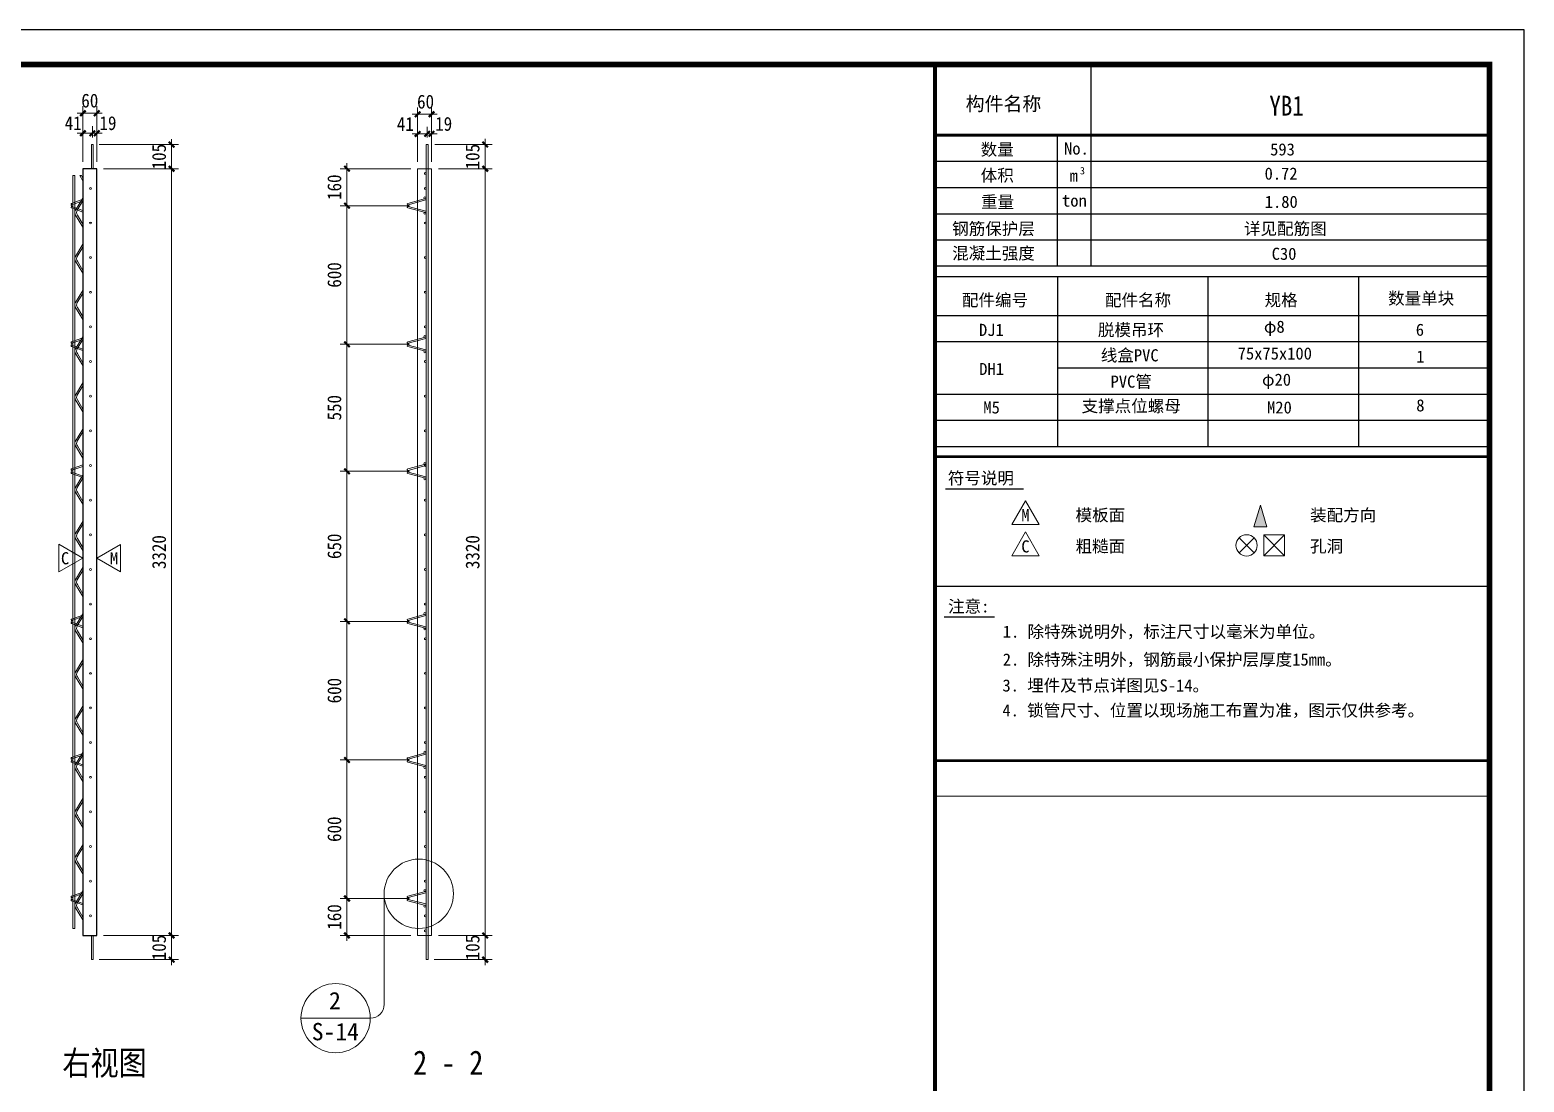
# Model space of a CAD drawing. Header units: millimetres. Extents: x 147 to 28941, y 5 to 9031.
# Drawn here: x 6279 to 12747, y 4475 to 9031 of the extents above; entities that cross this region are included whole.
import ezdxf
from ezdxf.enums import TextEntityAlignment as Align

# ---------------------------------------------------------------- set-up
doc = ezdxf.new("R2010")
doc.units = ezdxf.units.MM
for name, color, linetype in [('BOM图层', 7, 'Continuous'), ('YB1###Base', 7, 'Continuous'), ('YB1###GJ', 7, 'Continuous'), ('YB1###PJ', 7, 'Continuous'), ('YZ-标题文字', 2, 'Continuous'), ('YZ-索引图号', 3, 'Continuous'), ('图框2', 1, 'Continuous'), ('图框签字栏-图框文字', 255, 'Continuous'), ('图框线', 7, 'Continuous'), ('图签栏说明', 2, 'Continuous'), ('桁架', 4, 'Continuous'), ('钢筋', 7, 'Continuous')]:
    doc.layers.add(name, color=color, linetype=linetype)
for name, color, linetype, lineweight in [('YG-标注', 151, 'Continuous', 15), ('YZ-符号', 96, 'Continuous', 9), ('轮廓线', 2, 'Continuous', 13)]:
    doc.layers.add(name, color=color, linetype=linetype, lineweight=lineweight)
doc.styles.add('YZ-样式 1', font='simhei.ttf', dxfattribs={"width": 0.85})
doc.styles.add('YZ-样式 2', font='simhei.ttf', dxfattribs={"width": 0.9})
doc.styles.add('图签-样式 2', font='')
doc.styles.add('图签-黑体', font='simhei.ttf')
doc.styles.get('图签-样式 2').set_extended_font_data('NSimSun')
doc.dimstyles.new('YZ-30', dxfattribs={"dimscale": 30, "dimtxt": 2, "dimasz": 0.8, "dimexe": 1, "dimexo": 1, "dimgap": 0.8, "dimtad": 1, "dimdec": 0, "dimzin": 1, "dimdsep": 46, "dimtxsty": 'YZ-样式 2', "dimblk": 'ARCHTICK', "dimcen": 250, "dimdle": 0.8, "dimclrd": 151, "dimclre": 151, "dimclrt": 7, "dimazin": 0, "dimtfac": 1, "dimtdec": 0, "dimtix": 1, "dimtmove": 2, "dimatfit": 2, "dimldrblk": 'ARCHTICK', "dimfxl": 1, "dimlwd": 9, "dimlwe": 9, "dimarcsym": 0})

# ---------------------------------------------------------------- blocks, each defined once
blk = doc.blocks.new('A$C71EC6BAC')
at = {"layer": '桁架', "color": 4, "linetype": 'Continuous', "lineweight": 9}
for p, q in [((55.4, 54.9), (6.3, 37.3)), ((55.4, 0), (6.3, 17.7)), ((55.4, 48.6), (7.7, 31.5)), ((55.4, 6.3), (7.7, 23.5))]:
    blk.add_line(p, q, dxfattribs=at)
blk.add_circle((8.4, 27.5), 4, dxfattribs=at)
for centre, start, end in [((7, 34.4), 103.99475, 283.99475), ((7, 20.6), 76.00525, 256.00525)]:
    blk.add_arc(centre, 3, start, end, dxfattribs=at)
blk = doc.blocks.new('_ArchTick')
at = {"color": 0, "linetype": 'ByBlock', "const_width": 0.4}
blk.add_lwpolyline([(-0.5, -0.5), (0.5, 0.5)], dxfattribs=at)
blk = doc.blocks.new('*D79')
at = {"layer": 'Defpoints', "color": 0, "ltscale": 30, "transparency": 16777216}
for p in [(6549.2, 8534.9), (6568.2, 8430.2), (6892.4, 8430.2)]:
    blk.add_point(p, dxfattribs=at)
at = {"layer": 'YG-标注', "color": 151, "lineweight": 9, "ltscale": 30, "transparency": 16777216}
for p, q in [((6892.4, 8534.9), (6892.4, 8558.9)), ((6579.2, 8534.9), (6922.4, 8534.9)), ((6892.4, 8534.9), (6892.4, 8430.2)), ((6598.2, 8430.2), (6922.4, 8430.2)), ((6892.4, 8430.2), (6892.4, 8406.2))]:
    blk.add_line(p, q, dxfattribs=at)
at = {"layer": 'YG-标注', "color": 151, "lineweight": 9, "ltscale": 30, "transparency": 16777216, "xscale": 24, "yscale": 24, "zscale": 24}
for p, rotation in [((6892.4, 8534.9), 270), ((6892.4, 8430.2), 90)]:
    blk.add_blockref('_ArchTick', p, dxfattribs=dict(at, rotation=rotation))
at = {"layer": 'YG-标注', "color": 7, "lineweight": 9, "ltscale": 30, "transparency": 16777216, "insert": (6838.1, 8482.6), "char_height": 60, "attachment_point": 5, "rotation": 90, "style": 'YZ-样式 2'}
blk.add_mtext('105', dxfattribs=at)
blk = doc.blocks.new('*D80')
at = {"layer": 'Defpoints', "color": 0, "ltscale": 30, "transparency": 16777216}
for p in [(6568.2, 8430.2), (6568.2, 5110.2), (6892.4, 5110.2)]:
    blk.add_point(p, dxfattribs=at)
at = {"layer": 'YG-标注', "color": 151, "lineweight": 9, "ltscale": 30, "transparency": 16777216}
for p, q in [((6598.2, 8430.2), (6922.4, 8430.2)), ((6892.4, 8454.2), (6892.4, 5086.2)), ((6598.2, 5110.2), (6922.4, 5110.2))]:
    blk.add_line(p, q, dxfattribs=at)
at = {"layer": 'YG-标注', "color": 151, "lineweight": 9, "ltscale": 30, "transparency": 16777216, "xscale": 24, "yscale": 24, "zscale": 24}
for p, rotation in [((6892.4, 8430.2), 90), ((6892.4, 5110.2), 270)]:
    blk.add_blockref('_ArchTick', p, dxfattribs=dict(at, rotation=rotation))
at = {"layer": 'YG-标注', "color": 7, "lineweight": 9, "ltscale": 30, "transparency": 16777216, "insert": (6838.1, 6770.2), "char_height": 60, "attachment_point": 5, "rotation": 90, "style": 'YZ-样式 2'}
blk.add_mtext('3320', dxfattribs=at)
blk = doc.blocks.new('*D81')
at = {"layer": 'Defpoints', "color": 0, "ltscale": 30, "transparency": 16777216}
for p in [(6568.2, 5110.2), (6549.2, 5005.6), (6892.4, 5005.6)]:
    blk.add_point(p, dxfattribs=at)
at = {"layer": 'YG-标注', "color": 151, "lineweight": 9, "ltscale": 30, "transparency": 16777216}
for p, q in [((6598.2, 5110.2), (6922.4, 5110.2)), ((6892.4, 5110.2), (6892.4, 5134.2)), ((6892.4, 5110.2), (6892.4, 5005.6)), ((6579.2, 5005.6), (6922.4, 5005.6)), ((6892.4, 5005.6), (6892.4, 4981.6))]:
    blk.add_line(p, q, dxfattribs=at)
at = {"layer": 'YG-标注', "color": 151, "lineweight": 9, "ltscale": 30, "transparency": 16777216, "xscale": 24, "yscale": 24, "zscale": 24}
for p, rotation in [((6892.4, 5110.2), 270), ((6892.4, 5005.6), 90)]:
    blk.add_blockref('_ArchTick', p, dxfattribs=dict(at, rotation=rotation))
at = {"layer": 'YG-标注', "color": 7, "lineweight": 9, "ltscale": 30, "transparency": 16777216, "insert": (6838.1, 5057.9), "char_height": 60, "attachment_point": 5, "rotation": 90, "style": 'YZ-样式 2'}
blk.add_mtext('105', dxfattribs=at)
blk = doc.blocks.new('*D82')
at = {"layer": 'Defpoints', "color": 0, "ltscale": 30, "transparency": 16777216}
for p in [(6508.2, 8670.5), (6508.2, 8430.2), (6568.2, 8430.2)]:
    blk.add_point(p, dxfattribs=at)
at = {"layer": 'YG-标注', "color": 151, "lineweight": 9, "ltscale": 30, "transparency": 16777216}
for p, q in [((6508.2, 8670.5), (6484.2, 8670.5)), ((6508.2, 8460.2), (6508.2, 8700.5)), ((6568.2, 8670.5), (6508.2, 8670.5)), ((6568.2, 8460.2), (6568.2, 8700.5)), ((6568.2, 8670.5), (6592.2, 8670.5))]:
    blk.add_line(p, q, dxfattribs=at)
at = {"layer": 'YG-标注', "color": 151, "lineweight": 9, "ltscale": 30, "transparency": 16777216, "xscale": 24, "yscale": 24, "zscale": 24}
blk.add_blockref('_ArchTick', (6508.2, 8670.5), dxfattribs=at)
at = {"layer": 'YG-标注', "color": 151, "lineweight": 9, "ltscale": 30, "transparency": 16777216, "xscale": 24, "yscale": 24, "zscale": 24, "rotation": 180}
blk.add_blockref('_ArchTick', (6568.2, 8670.5), dxfattribs=at)
at = {"layer": 'YG-标注', "color": 7, "lineweight": 9, "ltscale": 30, "transparency": 16777216, "insert": (6538.2, 8724.9), "char_height": 60, "attachment_point": 5, "style": 'YZ-样式 2'}
blk.add_mtext('60', dxfattribs=at)
blk = doc.blocks.new('*D83')
at = {"layer": 'Defpoints', "color": 0, "ltscale": 30, "transparency": 16777216}
for p in [(6549.2, 8583.8), (6549.2, 8534.9), (6568.2, 8430.2)]:
    blk.add_point(p, dxfattribs=at)
at = {"layer": 'YG-标注', "color": 151, "lineweight": 9, "ltscale": 30, "transparency": 16777216}
for p, q in [((6549.2, 8564.9), (6549.2, 8613.8)), ((6568.2, 8460.2), (6568.2, 8613.8)), ((6549.2, 8583.8), (6525.2, 8583.8)), ((6568.2, 8583.8), (6549.2, 8583.8)), ((6568.2, 8583.8), (6592.2, 8583.8))]:
    blk.add_line(p, q, dxfattribs=at)
at = {"layer": 'YG-标注', "color": 151, "lineweight": 9, "ltscale": 30, "transparency": 16777216, "xscale": 24, "yscale": 24, "zscale": 24}
blk.add_blockref('_ArchTick', (6549.2, 8583.8), dxfattribs=at)
at = {"layer": 'YG-标注', "color": 151, "lineweight": 9, "ltscale": 30, "transparency": 16777216, "xscale": 24, "yscale": 24, "zscale": 24, "rotation": 180}
blk.add_blockref('_ArchTick', (6568.2, 8583.8), dxfattribs=at)
at = {"layer": 'YG-标注', "color": 7, "lineweight": 9, "ltscale": 30, "transparency": 16777216, "insert": (6616.9, 8627.2), "char_height": 60, "attachment_point": 5, "style": 'YZ-样式 2'}
blk.add_mtext('19', dxfattribs=at)
blk = doc.blocks.new('*D84')
at = {"layer": 'Defpoints', "color": 0, "ltscale": 30, "transparency": 16777216}
for p in [(6508.2, 8583.8), (6549.2, 8534.9), (6508.2, 8430.2)]:
    blk.add_point(p, dxfattribs=at)
at = {"layer": 'YG-标注', "color": 151, "lineweight": 9, "ltscale": 30, "transparency": 16777216}
for p, q in [((6508.2, 8460.2), (6508.2, 8613.8)), ((6549.2, 8564.9), (6549.2, 8613.8)), ((6508.2, 8583.8), (6484.2, 8583.8)), ((6549.2, 8583.8), (6508.2, 8583.8)), ((6549.2, 8583.8), (6573.2, 8583.8))]:
    blk.add_line(p, q, dxfattribs=at)
at = {"layer": 'YG-标注', "color": 151, "lineweight": 9, "ltscale": 30, "transparency": 16777216, "xscale": 24, "yscale": 24, "zscale": 24}
blk.add_blockref('_ArchTick', (6508.2, 8583.8), dxfattribs=at)
at = {"layer": 'YG-标注', "color": 151, "lineweight": 9, "ltscale": 30, "transparency": 16777216, "xscale": 24, "yscale": 24, "zscale": 24, "rotation": 180}
blk.add_blockref('_ArchTick', (6549.2, 8583.8), dxfattribs=at)
at = {"layer": 'YG-标注', "color": 7, "lineweight": 9, "ltscale": 30, "transparency": 16777216, "insert": (6466.1, 8627.2), "char_height": 60, "attachment_point": 5, "style": 'YZ-样式 2'}
blk.add_mtext('41', dxfattribs=at)
blk = doc.blocks.new('*D85')
at = {"layer": 'Defpoints', "color": 0, "ltscale": 30, "transparency": 16777216}
for p in [(7957.5, 8666), (7957.5, 8430.2), (8017.5, 8430.2)]:
    blk.add_point(p, dxfattribs=at)
at = {"layer": 'YG-标注', "color": 151, "lineweight": 9, "ltscale": 30, "transparency": 16777216}
for p, q in [((7957.5, 8460.2), (7957.5, 8696)), ((8017.5, 8460.2), (8017.5, 8696)), ((8041.5, 8666), (7933.5, 8666))]:
    blk.add_line(p, q, dxfattribs=at)
at = {"layer": 'YG-标注', "color": 151, "lineweight": 9, "ltscale": 30, "transparency": 16777216, "xscale": 24, "yscale": 24, "zscale": 24, "rotation": 180}
blk.add_blockref('_ArchTick', (7957.5, 8666), dxfattribs=at)
at = {"layer": 'YG-标注', "color": 151, "lineweight": 9, "ltscale": 30, "transparency": 16777216, "xscale": 24, "yscale": 24, "zscale": 24}
blk.add_blockref('_ArchTick', (8017.5, 8666), dxfattribs=at)
at = {"layer": 'YG-标注', "color": 7, "lineweight": 9, "ltscale": 30, "transparency": 16777216, "insert": (7991.7, 8720.3), "char_height": 60, "attachment_point": 5, "style": 'YZ-样式 2'}
blk.add_mtext('60', dxfattribs=at)
blk = doc.blocks.new('*D86')
at = {"layer": 'Defpoints', "color": 0, "ltscale": 30, "transparency": 16777216}
for p in [(7998.7, 8581), (7998.7, 8535), (8017.5, 8430.2)]:
    blk.add_point(p, dxfattribs=at)
at = {"layer": 'YG-标注', "color": 151, "lineweight": 9, "ltscale": 30, "transparency": 16777216}
for p, q in [((7998.7, 8565), (7998.7, 8611)), ((8017.5, 8460.2), (8017.5, 8611)), ((7998.7, 8581), (7974.7, 8581)), ((8017.5, 8581), (7998.7, 8581)), ((8017.5, 8581), (8041.5, 8581))]:
    blk.add_line(p, q, dxfattribs=at)
at = {"layer": 'YG-标注', "color": 151, "lineweight": 9, "ltscale": 30, "transparency": 16777216, "xscale": 24, "yscale": 24, "zscale": 24}
blk.add_blockref('_ArchTick', (7998.7, 8581), dxfattribs=at)
at = {"layer": 'YG-标注', "color": 151, "lineweight": 9, "ltscale": 30, "transparency": 16777216, "xscale": 24, "yscale": 24, "zscale": 24, "rotation": 180}
blk.add_blockref('_ArchTick', (8017.5, 8581), dxfattribs=at)
at = {"layer": 'YG-标注', "color": 7, "lineweight": 9, "ltscale": 30, "transparency": 16777216, "insert": (8070.2, 8624), "char_height": 60, "attachment_point": 5, "style": 'YZ-样式 2'}
blk.add_mtext('19', dxfattribs=at)
blk = doc.blocks.new('*D87')
at = {"layer": 'Defpoints', "color": 0, "ltscale": 30, "transparency": 16777216}
for p in [(7957.5, 8581), (7998.7, 8535), (7957.5, 8430.2)]:
    blk.add_point(p, dxfattribs=at)
at = {"layer": 'YG-标注', "color": 151, "lineweight": 9, "ltscale": 30, "transparency": 16777216}
for p, q in [((7957.5, 8460.2), (7957.5, 8611)), ((7998.7, 8565), (7998.7, 8611)), ((7957.5, 8581), (7933.5, 8581)), ((7998.7, 8581), (7957.5, 8581)), ((7998.7, 8581), (8022.7, 8581))]:
    blk.add_line(p, q, dxfattribs=at)
at = {"layer": 'YG-标注', "color": 151, "lineweight": 9, "ltscale": 30, "transparency": 16777216, "xscale": 24, "yscale": 24, "zscale": 24}
blk.add_blockref('_ArchTick', (7957.5, 8581), dxfattribs=at)
at = {"layer": 'YG-标注', "color": 151, "lineweight": 9, "ltscale": 30, "transparency": 16777216, "xscale": 24, "yscale": 24, "zscale": 24, "rotation": 180}
blk.add_blockref('_ArchTick', (7998.7, 8581), dxfattribs=at)
at = {"layer": 'YG-标注', "color": 7, "lineweight": 9, "ltscale": 30, "transparency": 16777216, "insert": (7904.2, 8624), "char_height": 60, "attachment_point": 5, "style": 'YZ-样式 2'}
blk.add_mtext('41', dxfattribs=at)
blk = doc.blocks.new('*D88')
at = {"layer": 'Defpoints', "color": 0, "ltscale": 30, "transparency": 16777216}
for p in [(8002.5, 8535), (8017.5, 8430.2), (8249.7, 8430.2)]:
    blk.add_point(p, dxfattribs=at)
at = {"layer": 'YG-标注', "color": 151, "lineweight": 9, "ltscale": 30, "transparency": 16777216}
for p, q in [((8249.7, 8535), (8249.7, 8559)), ((8032.5, 8535), (8279.7, 8535)), ((8249.7, 8535), (8249.7, 8430.2)), ((8047.5, 8430.2), (8279.7, 8430.2)), ((8249.7, 8430.2), (8249.7, 8406.2))]:
    blk.add_line(p, q, dxfattribs=at)
at = {"layer": 'YG-标注', "color": 151, "lineweight": 9, "ltscale": 30, "transparency": 16777216, "xscale": 24, "yscale": 24, "zscale": 24}
for p, rotation in [((8249.7, 8535), 270), ((8249.7, 8430.2), 90)]:
    blk.add_blockref('_ArchTick', p, dxfattribs=dict(at, rotation=rotation))
at = {"layer": 'YG-标注', "color": 7, "lineweight": 9, "ltscale": 30, "transparency": 16777216, "insert": (8195.4, 8482.6), "char_height": 60, "attachment_point": 5, "rotation": 90, "style": 'YZ-样式 2'}
blk.add_mtext('105', dxfattribs=at)
blk = doc.blocks.new('*D89')
at = {"layer": 'Defpoints', "color": 0, "ltscale": 30, "transparency": 16777216}
for p in [(8017.5, 8430.2), (8017.5, 5110.2), (8249.7, 5110.2)]:
    blk.add_point(p, dxfattribs=at)
at = {"layer": 'YG-标注', "color": 151, "lineweight": 9, "ltscale": 30, "transparency": 16777216}
for p, q in [((8047.5, 8430.2), (8279.7, 8430.2)), ((8249.7, 8454.2), (8249.7, 5086.2)), ((8047.5, 5110.2), (8279.7, 5110.2))]:
    blk.add_line(p, q, dxfattribs=at)
at = {"layer": 'YG-标注', "color": 151, "lineweight": 9, "ltscale": 30, "transparency": 16777216, "xscale": 24, "yscale": 24, "zscale": 24}
for p, rotation in [((8249.7, 8430.2), 90), ((8249.7, 5110.2), 270)]:
    blk.add_blockref('_ArchTick', p, dxfattribs=dict(at, rotation=rotation))
at = {"layer": 'YG-标注', "color": 7, "lineweight": 9, "ltscale": 30, "transparency": 16777216, "insert": (8195.4, 6770.2), "char_height": 60, "attachment_point": 5, "rotation": 90, "style": 'YZ-样式 2'}
blk.add_mtext('3320', dxfattribs=at)
blk = doc.blocks.new('*D90')
at = {"layer": 'Defpoints', "color": 0, "ltscale": 30, "transparency": 16777216}
for p in [(8017.5, 5110.2), (7998.4, 5005.5), (8249.7, 5005.5)]:
    blk.add_point(p, dxfattribs=at)
at = {"layer": 'YG-标注', "color": 151, "lineweight": 9, "ltscale": 30, "transparency": 16777216}
for p, q in [((8047.5, 5110.2), (8279.7, 5110.2)), ((8249.7, 5110.2), (8249.7, 5134.2)), ((8249.7, 5110.2), (8249.7, 5005.5)), ((8028.4, 5005.5), (8279.7, 5005.5)), ((8249.7, 5005.5), (8249.7, 4981.5))]:
    blk.add_line(p, q, dxfattribs=at)
at = {"layer": 'YG-标注', "color": 151, "lineweight": 9, "ltscale": 30, "transparency": 16777216, "xscale": 24, "yscale": 24, "zscale": 24}
for p, rotation in [((8249.7, 5110.2), 270), ((8249.7, 5005.5), 90)]:
    blk.add_blockref('_ArchTick', p, dxfattribs=dict(at, rotation=rotation))
at = {"layer": 'YG-标注', "color": 7, "lineweight": 9, "ltscale": 30, "transparency": 16777216, "insert": (8195.4, 5057.9), "char_height": 60, "attachment_point": 5, "rotation": 90, "style": 'YZ-样式 2'}
blk.add_mtext('105', dxfattribs=at)
blk = doc.blocks.new('A$C6EDF263D')
at = {"layer": '桁架', "color": 4, "linetype": 'Continuous', "lineweight": 9}
for p, q in [((82.8, 74.6), (6.3, 53.8)), ((84.4, 68.8), (7.7, 48)), ((82.8, 14.4), (6.3, 34.2)), ((84.4, 20.2), (7.7, 40))]:
    blk.add_line(p, q, dxfattribs=at)
for centre in [(80.4, 78), (8.4, 44), (80.4, 11)]:
    blk.add_circle(centre, 4, dxfattribs=at)
for centre, start, end in [((83.5, 71.7), 283.99475, 103.99475), ((7, 50.9), 103.99475, 283.99475), ((7, 37.1), 76.00525, 256.00525), ((83.5, 17.3), 256.00525, 76.00525)]:
    blk.add_arc(centre, 3, start, end, dxfattribs=at)
blk = doc.blocks.new('*D13')
at = {"layer": 'Defpoints', "color": 0, "ltscale": 30, "transparency": 16777216}
for p in [(7947.6, 8270.2), (7651.5, 7670.2), (7947.6, 7670.2)]:
    blk.add_point(p, dxfattribs=at)
at = {"layer": 'YG-标注', "color": 151, "lineweight": 9, "ltscale": 30, "transparency": 16777216}
for p, q in [((7651.5, 8294.2), (7651.5, 7646.2)), ((7917.6, 8270.2), (7621.5, 8270.2)), ((7917.6, 7670.2), (7621.5, 7670.2))]:
    blk.add_line(p, q, dxfattribs=at)
at = {"layer": 'YG-标注', "color": 151, "lineweight": 9, "ltscale": 30, "transparency": 16777216, "xscale": 24, "yscale": 24, "zscale": 24}
for p, rotation in [((7651.5, 8270.2), 90), ((7651.5, 7670.2), 270)]:
    blk.add_blockref('_ArchTick', p, dxfattribs=dict(at, rotation=rotation))
at = {"layer": 'YG-标注', "color": 7, "lineweight": 9, "ltscale": 30, "transparency": 16777216, "insert": (7597.1, 7970.2), "char_height": 60, "attachment_point": 5, "rotation": 90, "style": 'YZ-样式 2'}
blk.add_mtext('600', dxfattribs=at)
blk = doc.blocks.new('*D14')
at = {"layer": 'Defpoints', "color": 0, "ltscale": 30, "transparency": 16777216}
for p in [(7957.5, 8430.2), (7651.5, 8270.2), (7947.6, 8270.2)]:
    blk.add_point(p, dxfattribs=at)
at = {"layer": 'YG-标注', "color": 151, "lineweight": 9, "ltscale": 30, "transparency": 16777216}
for p, q in [((7927.5, 8430.2), (7621.5, 8430.2)), ((7651.5, 8454.2), (7651.5, 8246.2)), ((7917.6, 8270.2), (7621.5, 8270.2))]:
    blk.add_line(p, q, dxfattribs=at)
at = {"layer": 'YG-标注', "color": 151, "lineweight": 9, "ltscale": 30, "transparency": 16777216, "xscale": 24, "yscale": 24, "zscale": 24}
for p, rotation in [((7651.5, 8430.2), 90), ((7651.5, 8270.2), 270)]:
    blk.add_blockref('_ArchTick', p, dxfattribs=dict(at, rotation=rotation))
at = {"layer": 'YG-标注', "color": 7, "lineweight": 9, "ltscale": 30, "transparency": 16777216, "insert": (7597.1, 8350.2), "char_height": 60, "attachment_point": 5, "rotation": 90, "style": 'YZ-样式 2'}
blk.add_mtext('160', dxfattribs=at)
blk = doc.blocks.new('*D15')
at = {"layer": 'Defpoints', "color": 0, "ltscale": 30, "transparency": 16777216}
for p in [(7947.6, 7670.2), (7651.5, 7120.2), (7947.6, 7120.2)]:
    blk.add_point(p, dxfattribs=at)
at = {"layer": 'YG-标注', "color": 151, "lineweight": 9, "ltscale": 30, "transparency": 16777216}
for p, q in [((7917.6, 7670.2), (7621.5, 7670.2)), ((7651.5, 7694.2), (7651.5, 7096.2)), ((7917.6, 7120.2), (7621.5, 7120.2))]:
    blk.add_line(p, q, dxfattribs=at)
at = {"layer": 'YG-标注', "color": 151, "lineweight": 9, "ltscale": 30, "transparency": 16777216, "xscale": 24, "yscale": 24, "zscale": 24}
for p, rotation in [((7651.5, 7670.2), 90), ((7651.5, 7120.2), 270)]:
    blk.add_blockref('_ArchTick', p, dxfattribs=dict(at, rotation=rotation))
at = {"layer": 'YG-标注', "color": 7, "ltscale": 30, "transparency": 16777216, "insert": (7597.1, 7395.2), "char_height": 60, "attachment_point": 5, "rotation": 90, "style": 'YZ-样式 2'}
blk.add_mtext('550', dxfattribs=at)
blk = doc.blocks.new('*D16')
at = {"layer": 'Defpoints', "color": 0, "ltscale": 30, "transparency": 16777216}
for p in [(7947.6, 7120.2), (7651.5, 6470.2), (7947.6, 6470.2)]:
    blk.add_point(p, dxfattribs=at)
at = {"layer": 'YG-标注', "color": 151, "lineweight": 9, "ltscale": 30, "transparency": 16777216}
for p, q in [((7917.6, 7120.2), (7621.5, 7120.2)), ((7651.5, 7144.2), (7651.5, 6446.2)), ((7917.6, 6470.2), (7621.5, 6470.2))]:
    blk.add_line(p, q, dxfattribs=at)
at = {"layer": 'YG-标注', "color": 151, "lineweight": 9, "ltscale": 30, "transparency": 16777216, "xscale": 24, "yscale": 24, "zscale": 24}
for p, rotation in [((7651.5, 7120.2), 90), ((7651.5, 6470.2), 270)]:
    blk.add_blockref('_ArchTick', p, dxfattribs=dict(at, rotation=rotation))
at = {"layer": 'YG-标注', "color": 7, "ltscale": 30, "transparency": 16777216, "insert": (7597.1, 6795.2), "char_height": 60, "attachment_point": 5, "rotation": 90, "style": 'YZ-样式 2'}
blk.add_mtext('650', dxfattribs=at)
blk = doc.blocks.new('*D17')
at = {"layer": 'Defpoints', "color": 0, "ltscale": 30, "transparency": 16777216}
for p in [(7947.6, 6470.2), (7651.5, 5870.2), (7947.6, 5870.2)]:
    blk.add_point(p, dxfattribs=at)
at = {"layer": 'YG-标注', "color": 151, "lineweight": 9, "ltscale": 30, "transparency": 16777216}
for p, q in [((7917.6, 6470.2), (7621.5, 6470.2)), ((7651.5, 6494.2), (7651.5, 5846.2)), ((7917.6, 5870.2), (7621.5, 5870.2))]:
    blk.add_line(p, q, dxfattribs=at)
at = {"layer": 'YG-标注', "color": 151, "lineweight": 9, "ltscale": 30, "transparency": 16777216, "xscale": 24, "yscale": 24, "zscale": 24}
for p, rotation in [((7651.5, 6470.2), 90), ((7651.5, 5870.2), 270)]:
    blk.add_blockref('_ArchTick', p, dxfattribs=dict(at, rotation=rotation))
at = {"layer": 'YG-标注', "color": 7, "ltscale": 30, "transparency": 16777216, "insert": (7597.1, 6170.2), "char_height": 60, "attachment_point": 5, "rotation": 90, "style": 'YZ-样式 2'}
blk.add_mtext('600', dxfattribs=at)
blk = doc.blocks.new('*D18')
at = {"layer": 'Defpoints', "color": 0, "ltscale": 30, "transparency": 16777216}
for p in [(7947.6, 5870.2), (7651.5, 5270.2), (7947.6, 5270.2)]:
    blk.add_point(p, dxfattribs=at)
at = {"layer": 'YG-标注', "color": 151, "lineweight": 9, "ltscale": 30, "transparency": 16777216}
for p, q in [((7651.5, 5894.2), (7651.5, 5246.2)), ((7917.6, 5870.2), (7621.5, 5870.2)), ((7917.6, 5270.2), (7621.5, 5270.2))]:
    blk.add_line(p, q, dxfattribs=at)
at = {"layer": 'YG-标注', "color": 151, "lineweight": 9, "ltscale": 30, "transparency": 16777216, "xscale": 24, "yscale": 24, "zscale": 24}
for p, rotation in [((7651.5, 5870.2), 90), ((7651.5, 5270.2), 270)]:
    blk.add_blockref('_ArchTick', p, dxfattribs=dict(at, rotation=rotation))
at = {"layer": 'YG-标注', "color": 7, "ltscale": 30, "transparency": 16777216, "insert": (7597.1, 5570.2), "char_height": 60, "attachment_point": 5, "rotation": 90, "style": 'YZ-样式 2'}
blk.add_mtext('600', dxfattribs=at)
blk = doc.blocks.new('*D19')
at = {"layer": 'Defpoints', "color": 0, "ltscale": 30, "transparency": 16777216}
for p in [(7947.6, 5270.2), (7651.5, 5110.2), (7957.5, 5110.2)]:
    blk.add_point(p, dxfattribs=at)
at = {"layer": 'YG-标注', "color": 151, "lineweight": 9, "ltscale": 30, "transparency": 16777216}
for p, q in [((7917.6, 5270.2), (7621.5, 5270.2)), ((7651.5, 5294.2), (7651.5, 5086.2)), ((7927.5, 5110.2), (7621.5, 5110.2))]:
    blk.add_line(p, q, dxfattribs=at)
at = {"layer": 'YG-标注', "color": 151, "lineweight": 9, "ltscale": 30, "transparency": 16777216, "xscale": 24, "yscale": 24, "zscale": 24}
for p, rotation in [((7651.5, 5270.2), 90), ((7651.5, 5110.2), 270)]:
    blk.add_blockref('_ArchTick', p, dxfattribs=dict(at, rotation=rotation))
at = {"layer": 'YG-标注', "color": 7, "ltscale": 30, "transparency": 16777216, "insert": (7597.1, 5190.2), "char_height": 60, "attachment_point": 5, "rotation": 90, "style": 'YZ-样式 2'}
blk.add_mtext('160', dxfattribs=at)
blk = doc.blocks.new('A$C38620A77')
at = {"layer": '桁架', "color": 4, "lineweight": 9}
for p, q in [((29.4, 3260), (43, 3237.3)), ((29.4, 3260), (36.7, 3260)), ((36.7, 3260), (43, 3249.5)), ((11.6, 3110.1), (43, 3162.8)), ((19, 3110.2), (43, 3150.4)), ((11.8, 3089.4), (43, 3037.3)), ((19.1, 3089.4), (43, 3049.5)), ((11.6, 2910.1), (43, 2962.8)), ((19, 2910.2), (43, 2950.4)), ((11.8, 2889.4), (43, 2837.3)), ((19.1, 2889.4), (43, 2849.5)), ((11.6, 2710.1), (43, 2762.8)), ((19, 2710.2), (43, 2750.4)), ((11.8, 2689.4), (43, 2637.3)), ((19.1, 2689.4), (43, 2649.5)), ((11.6, 2510.1), (43, 2562.8)), ((19, 2510.2), (43, 2550.4)), ((11.8, 2489.4), (43, 2437.3)), ((19.1, 2489.4), (43, 2449.5)), ((11.6, 2310.1), (43, 2362.8)), ((19, 2310.2), (43, 2350.4)), ((11.8, 2289.4), (43, 2237.3)), ((19.1, 2289.4), (43, 2249.5)), ((11.6, 2110.1), (43, 2162.8)), ((19, 2110.2), (43, 2150.4)), ((11.8, 2089.4), (43, 2037.3)), ((19.1, 2089.4), (43, 2049.5)), ((11.6, 1910.1), (43, 1962.8)), ((19, 1910.2), (43, 1950.4)), ((11.8, 1889.4), (43, 1837.3)), ((19.1, 1889.4), (43, 1849.5)), ((11.6, 1710.1), (43, 1762.8)), ((19, 1710.2), (43, 1750.4)), ((11.8, 1689.4), (43, 1637.3)), ((19.1, 1689.4), (43, 1649.5)), ((11.6, 1510.1), (43, 1562.8)), ((11.8, 1489.4), (43, 1437.3)), ((19, 1510.2), (43, 1550.4)), ((19.1, 1489.4), (43, 1449.5)), ((11.6, 1310.1), (43, 1362.8)), ((19, 1310.2), (43, 1350.4)), ((11.8, 1289.4), (43, 1237.3)), ((19.1, 1289.4), (43, 1249.5)), ((11.6, 1110.1), (43, 1162.8)), ((19, 1110.2), (43, 1150.4)), ((11.8, 1089.4), (43, 1037.3)), ((19.1, 1089.4), (43, 1049.5)), ((11.6, 910.1), (43, 962.8)), ((19, 910.2), (43, 950.4)), ((11.8, 889.4), (43, 837.3)), ((19.1, 889.4), (43, 849.5)), ((11.6, 710.1), (43, 762.8)), ((19, 710.2), (43, 750.4)), ((19.1, 689.4), (43, 649.5)), ((11.6, 510.1), (43, 562.8)), ((19, 510.2), (43, 550.4)), ((11.8, 489.4), (43, 437.3)), ((19.1, 489.4), (43, 449.5)), ((11.6, 310.1), (43, 362.8)), ((19, 310.2), (43, 350.4)), ((11.8, 289.4), (43, 237.3)), ((19.1, 289.4), (43, 249.5)), ((11.6, 110.1), (43, 162.8)), ((19, 110.2), (43, 150.4)), ((11.8, 89.4), (43, 37.3)), ((19.1, 89.4), (43, 49.5))]:
    blk.add_line(p, q, dxfattribs=at)
at = {"layer": '桁架', "color": 4, "lineweight": 5}
blk.add_line((11.8, 689.4), (43, 637.3), dxfattribs=at)
at = {"layer": '桁架', "color": 4, "lineweight": 9}
for centre, radius, start, end in [((24.2, 3099.9), 16.2, 141.05333, 219.87299), ((31.9, 3099.9), 16.5, 141.3315, 219.15534), ((24.2, 2899.9), 16.2, 141.05333, 219.87299), ((31.9, 2899.9), 16.5, 141.3315, 219.15534), ((24.2, 2699.9), 16.2, 141.05333, 219.87299), ((31.9, 2699.9), 16.5, 141.3315, 219.15534), ((24.2, 2499.9), 16.2, 141.05333, 219.87299), ((31.9, 2499.9), 16.5, 141.3315, 219.15534), ((24.2, 2299.9), 16.2, 141.05333, 219.87299), ((31.9, 2299.9), 16.5, 141.3315, 219.15534), ((24.2, 2099.9), 16.2, 141.05333, 219.87299), ((31.9, 2099.9), 16.5, 141.3315, 219.15534), ((24.2, 1899.9), 16.2, 141.05333, 219.87299), ((31.9, 1899.9), 16.5, 141.3315, 219.15534), ((24.2, 1699.9), 16.2, 141.05333, 219.87299), ((31.9, 1699.9), 16.5, 141.3315, 219.15534), ((24.2, 1499.9), 16.2, 141.05333, 219.87299), ((31.9, 1499.9), 16.5, 141.3315, 219.15534), ((24.2, 1299.9), 16.2, 141.05333, 219.87299), ((31.9, 1299.9), 16.5, 141.3315, 219.15534), ((24.2, 1099.9), 16.2, 141.05333, 219.87299), ((31.9, 1099.9), 16.5, 141.3315, 219.15534), ((24.2, 899.9), 16.2, 141.05333, 219.87299), ((31.9, 899.9), 16.5, 141.3315, 219.15534), ((24.2, 699.9), 16.2, 141.05333, 219.87299), ((31.9, 699.9), 16.5, 141.3315, 219.15534), ((24.2, 499.9), 16.2, 141.05333, 219.87299), ((31.9, 499.9), 16.5, 141.3315, 219.15534), ((24.2, 299.9), 16.2, 141.05333, 219.87299), ((31.9, 299.9), 16.5, 141.3315, 219.15534), ((24.2, 99.9), 16.2, 141.05333, 219.87299), ((31.9, 99.9), 16.5, 141.3315, 219.15534)]:
    blk.add_arc(centre, radius, start, end, dxfattribs=at)
at = {"layer": '钢筋', "color": 4, "lineweight": 5}
for p, q in [((0, 0), (0, 3260)), ((8, 3260), (0, 3260)), ((8, 0), (8, 3260)), ((0, 0), (8, 0))]:
    blk.add_line(p, q, dxfattribs=at)

msp = doc.modelspace()

# ---------------------------------------------------------------- hatches: boundary and pattern name
at = {"layer": 'YZ-符号', "lineweight": 15}
msp.add_hatch(color=1, dxfattribs=at).paths.add_polyline_path([(11605.7, 6973.2), (11577.6, 6880.1), (11633.7, 6880.1)])

# ---------------------------------------------------------------- linework, layer by layer
at = {"layer": 'BOM图层'}
msp.add_line((10727.2, 8009), (10727.2, 8575.6), dxfattribs=at)
at = {"layer": 'YB1###GJ'}
msp.add_line((12597.2, 8009), (10196.5, 8009), dxfattribs=at)
at = {"layer": 'YB1###PJ'}
for p, q in [((10196.5, 7964), (12597.2, 7964)), ((10196.5, 7964), (10196.5, 7341.4)), ((10196.5, 7794.7), (12597.2, 7794.7)), ((10196.5, 7681.4), (12597.2, 7681.4)), ((10727.2, 7568.1), (12597.2, 7568.1)), ((10196.5, 7454.7), (12597.2, 7454.7)), ((10196.5, 7341.4), (12597.2, 7341.4))]:
    msp.add_line(p, q, dxfattribs=at)
at = {"layer": 'YG-标注', "color": 0, "lineweight": 9, "ltscale": 30}
msp.add_line((6545.2, 8430.2), (6537.2, 8430.2), dxfattribs=at)
at = {"layer": 'YZ-符号', "color": 1, "lineweight": 15}
for p, q in [((11578.3, 6831.9, 5530.2), (11513.1, 6766.7, 5530.2)), ((11513.1, 6831.9, 5530.2), (11578.3, 6766.7, 5530.2)), ((11620.3, 6754.3, 5530.2), (11710.3, 6844.3, 5530.2)), ((11620.3, 6844.3, 5530.2), (11710.3, 6754.3, 5530.2))]:
    msp.add_line(p, q, dxfattribs=at)
at = {"layer": 'YZ-符号', "color": 1, "lineweight": 13, "ltscale": 100}
msp.add_line((7812.4, 5290.6), (7812.4, 4812.1), dxfattribs=at)
at = {"layer": 'YZ-符号', "color": 1, "ltscale": 100}
msp.add_line((7752.4, 4752.1), (7452.4, 4752.1), dxfattribs=at)
at = {"layer": 'YZ-符号', "color": 1, "lineweight": 15, "elevation": 5530.2}
for points in [[(10588.6, 6992.7), (10528.9, 6889.3), (10648.3, 6889.3)], [(11605.7, 6973.2), (11577.6, 6880.1), (11633.7, 6880.1)], [(10588.6, 6857.7), (10528.9, 6754.3), (10648.3, 6754.3)], [(11620.3, 6754.3), (11710.3, 6754.3), (11710.3, 6844.3), (11620.3, 6844.3)]]:
    msp.add_lwpolyline(points, close=True, dxfattribs=at)
at = {"layer": 'YZ-符号', "color": 1, "lineweight": 15}
for points in [[(6508.2, 6744.3), (6404.8, 6684.6), (6404.8, 6804)], [(6568.2, 6743.8), (6671.6, 6684.1), (6671.6, 6803.5)]]:
    msp.add_lwpolyline(points, close=True, dxfattribs=at)
msp.add_circle((11545.7, 6799.3, 5530.2), 46.1, dxfattribs=at)
at = {"layer": 'YZ-符号', "color": 1, "ltscale": 100}
for centre in [(7962.4, 5290.6), (7602.4, 4752.1)]:
    msp.add_circle(centre, 150, dxfattribs=at)
at = {"layer": 'YZ-符号', "color": 1, "lineweight": 13, "ltscale": 100}
msp.add_arc((7752.4, 4812.1), 60, 270, 0, dxfattribs=at)
at = {"layer": '图框2', "color": 1}
msp.add_lwpolyline([(147.2, 9031.4), (147.2, 121.4), (12747.2, 121.4), (12747.2, 9031.4)], close=True, dxfattribs=at)
at = {"layer": '图框线'}
for p, q in [((10196.5, 8009), (10196.5, 8881.4)), ((10872, 8881.4), (10872, 8009)), ((10196.5, 8462.3), (12597.2, 8462.3)), ((10196.5, 8349), (12597.2, 8349)), ((10196.5, 8235.6), (12597.2, 8235.6)), ((10196.5, 8235.6), (12597.2, 8235.6)), ((10196.5, 8122.3), (12597.2, 8122.3)), ((10727.2, 7964), (10727.2, 7228)), ((11378.7, 7964), (11378.7, 7228)), ((12030.3, 7964), (12030.3, 7228)), ((10196.5, 7228), (12597.2, 7228)), ((10196.5, 7228), (12597.2, 7228)), ((10196.5, 7183), (12597.2, 7183)), ((10580.6, 7043.1), (10242.2, 7043.1)), ((10196.5, 6623.3), (12597.2, 6623.3)), ((10455.2, 6487.8), (10236.5, 6487.8))]:
    msp.add_line(p, q, dxfattribs=at)
at = {"layer": '图框线', "lineweight": 9}
for p, q in [((12597.2, 5866.8), (10196.4, 5866.8)), ((12597.2, 5713.8), (10196.4, 5713.8))]:
    msp.add_line(p, q, dxfattribs=at)
at = {"layer": '图框线'}
for points, const_width in [([(447.2, 8881.4), (12597.2, 8881.4), (12597.2, 271.4), (447.2, 271.4)], 24), ([(10196.5, 8881.4), (12597.2, 8881.4), (12597.2, 271.4), (10196.5, 271.4)], 17)]:
    msp.add_lwpolyline(points, close=True, dxfattribs=dict(at, const_width=const_width))
at = {"layer": '图框线', "const_width": 12.1}
for points in [[(10196.5, 8575.6), (12597.2, 8575.6)], [(10196.5, 7183), (12597.2, 7183)]]:
    msp.add_lwpolyline(points, dxfattribs=at)
at = {"layer": '图框线', "lineweight": 9, "const_width": 12.1}
msp.add_lwpolyline([(10196.4, 5866.8), (12597.2, 5866.8)], dxfattribs=at)
at = {"layer": '轮廓线', "color": 2, "lineweight": 30}
msp.add_lwpolyline([(6568.2, 5110.2), (6568.2, 5110.2), (6568.2, 8430.2), (6508.2, 8430.2), (6508.2, 7560.2), (6508.2, 5110.2), (6508.2, 5110.2), (6568.2, 5110.2), (6568.2, 5110.2)], dxfattribs=at)
at = {"layer": '轮廓线', "color": 2, "lineweight": 9}
msp.add_lwpolyline([(8017.5, 5110.2), (8017.5, 5110.2), (8017.5, 8430.2), (7957.5, 8430.2), (7957.5, 7560.2), (7957.5, 5110.2), (7957.5, 5110.2), (8017.5, 5110.2), (8017.5, 5110.2)], dxfattribs=at)
at = {"layer": '钢筋', "color": 5, "lineweight": 13}
for points in [[(6545.2, 8430.2), (6545.2, 8534.9), (6553.2, 8534.9), (6553.2, 8430.2)], [(6545.2, 5110.2), (6545.2, 5005.6), (6553.2, 5005.6), (6553.2, 5110.2)]]:
    msp.add_lwpolyline(points, dxfattribs=at)
msp.add_lwpolyline([(8002.5, 8535), (7994.5, 8535), (7994.5, 5005.6), (8002.5, 5005.6)], close=True, dxfattribs=at)
at = {"layer": '钢筋', "color": 1, "lineweight": 13}
for centre in [(7990.5, 8410.2), (6541.2, 8345.2), (7990.5, 8345.2), (6541.2, 8195.2), (7990.5, 8195.2), (6541.2, 8045.2), (7990.5, 8045.2), (6541.2, 7895.2), (7990.5, 7895.2), (6541.2, 7745.2), (7990.5, 7745.2), (6541.2, 7595.2), (7990.5, 7595.2), (6541.2, 7445.2), (7990.5, 7445.2), (6541.2, 7295.2), (7990.5, 7295.2), (6541.2, 7145.2), (7990.5, 7145.2), (6541.2, 6995.2), (7990.5, 6995.2), (6541.2, 6845.2), (7990.5, 6845.2), (6541.2, 6695.2), (7990.5, 6695.2), (6541.2, 6545.2), (7990.5, 6545.2), (6541.2, 6395.2), (7990.5, 6395.2), (6541.2, 6245.2), (7990.5, 6245.2), (6541.2, 6095.2), (7990.5, 6095.2), (6541.2, 5945.2), (7990.5, 5945.2), (6541.2, 5795.2), (7990.5, 5795.2), (6541.2, 5645.2), (7990.5, 5645.2), (6541.2, 5495.2), (7990.5, 5495.2), (6541.2, 5345.2), (7990.5, 5345.2), (6541.2, 5195.2), (7990.5, 5195.2), (7990.5, 5130.2)]:
    msp.add_circle(centre, 4, dxfattribs=at)

# ---------------------------------------------------------------- block references
at = {"layer": 'YG-标注', "color": 0, "ltscale": 30}
msp.add_blockref('A$C38620A77', (6465.2, 5140.2), dxfattribs=at)
at = {"layer": '桁架', "color": 3}
for name, p in [('A$C71EC6BAC', (6452.9, 8242.8)), ('A$C6EDF263D', (7908.2, 8226.2)), ('A$C71EC6BAC', (6452.9, 7642.8)), ('A$C6EDF263D', (7908.2, 7626.2)), ('A$C71EC6BAC', (6452.9, 7092.8)), ('A$C6EDF263D', (7908.2, 7076.2)), ('A$C71EC6BAC', (6452.9, 6442.8)), ('A$C6EDF263D', (7908.2, 6426.2)), ('A$C71EC6BAC', (6452.9, 5842.8)), ('A$C6EDF263D', (7908.2, 5826.2)), ('A$C6EDF263D', (7908.2, 5226.2)), ('A$C71EC6BAC', (6452.9, 5242.8))]:
    msp.add_blockref(name, p, dxfattribs=at)

# ---------------------------------------------------------------- texts
at = {"layer": 'BOM图层', "style": '图签-黑体'}
for s, height, p in [('构件名称', 60, (10493.6, 8711.5)), ('No.', 52.5, (10809.4, 8517.8)), ('m', 52.5, (10797.7, 8400.2)), ('3', 31.8, (10835.3, 8421.6)), ('ton', 52.5, (10800.5, 8292.2))]:
    msp.add_text(s, height=height, dxfattribs=at).set_placement(p, align=Align.MIDDLE_CENTER)
at = {"layer": 'BOM图层', "style": '图签-黑体', "width": 0.85}
msp.add_text('YB1', height=85.92, dxfattribs=at).set_placement((11718.9, 8703.2), align=Align.MIDDLE_CENTER)
at = {"layer": 'YB1###Base', "style": '图签-黑体'}
for s, p in [('数量', (10466.5, 8513.6)), ('593', (11701.3, 8514)), ('体积', (10466.5, 8401.4)), ('0.72', (11695.1, 8409.2)), ('重量', (10467.7, 8286.7)), ('1.80', (11695.9, 8287)), ('钢筋保护层', (10450.3, 8170.5)), ('详见配筋图', (11713.6, 8170.9)), ('混凝土强度', (10450.3, 8064.1)), ('C30', (11708.1, 8061.9))]:
    msp.add_text(s, height=52.5, dxfattribs=at).set_placement(p, align=Align.MIDDLE_CENTER)
at = {"layer": 'YB1###PJ', "style": '图签-黑体'}
for s, p in [('配件编号', (10456.6, 7861.4)), ('配件名称', (11075.8, 7861.4)), ('规格', (11695.3, 7861.4)), ('数量单块', (12301.3, 7869))]:
    msp.add_text(s, height=52.5, dxfattribs=at).set_placement(p, align=Align.MIDDLE_CENTER)
at = {"layer": 'YB1###PJ', "color": 2, "style": '图签-黑体'}
for s, p in [('脱模吊环', (11045.3, 7732.4)), ('DJ1', (10440.9, 7732.4)), ('6', (12296.2, 7733.1)), ('线盒PVC', (11039.9, 7622.3)), ('1', (12298.2, 7616.8)), ('DH1', (10442, 7563.1)), ('PVC管', (11046.4, 7508.4)), ('M5', (10442, 7396.6)), ('支撑点位螺母', (11046.4, 7402.8)), ('M20', (11688.1, 7396.6)), ('8', (12298.2, 7405.6))]:
    msp.add_text(s, height=52.5, dxfattribs=at).set_placement(p, align=Align.MIDDLE_CENTER)
for s, p in [('φ8', (11665.9, 7704.2)), ('75x75x100', (11668, 7588.3)), ('φ20', (11675.5, 7474.9))]:
    msp.add_text(s, height=52.5, dxfattribs=at).set_placement(p, align=Align.BOTTOM_CENTER)
at = {"layer": 'YZ-标题文字', "style": 'YZ-样式 1', "width": 0.85}
for s, p in [('右视图', (6419.7, 4473.9)), ('2 - 2', (7937.9, 4475.6))]:
    msp.add_text(s, height=105, dxfattribs=at).set_placement(p, align=Align.BOTTOM_LEFT)
at = {"layer": 'YZ-符号', "color": 1, "lineweight": 15, "style": '图签-黑体'}
for s, p in [('M', (10570.7, 6903.6, 5530.2)), ('C', (10570.7, 6768.6, 5530.2)), ('C', (6413.4, 6717.2)), ('M', (6625.3, 6716.7))]:
    msp.add_text(s, height=52.5, dxfattribs=at).set_placement(p)
at = {"layer": 'YZ-索引图号', "color": 3, "ltscale": 100}
for s, style, p in [('2', 'YZ-样式 1', (7599.4, 4790.5)), ('S-14', 'YZ-样式 2', (7601.1, 4656.2))]:
    msp.add_text(s, height=75, dxfattribs=dict(at, style=style)).set_placement(p, align=Align.CENTER)
at = {"layer": '图框签字栏-图框文字', "style": '图签-黑体'}
for s, p in [('符号说明', (10252.6, 7064.2)), ('模板面', (10805.5, 6904.3)), ('装配方向', (11820.6, 6904.3)), ('粗糙面', (10805.5, 6769.3)), ('孔洞', (11820.6, 6769.3)), ('注意:', (10253.5, 6508.9))]:
    msp.add_text(s, height=52.5, dxfattribs=at).set_placement(p)
at = {"layer": '图签栏说明', "color": 2, "style": '图签-样式 2'}
for s, p in [('1. 除特殊说明外，标注尺寸以毫米为单位。', (10490.3, 6399.4)), ('2. 除特殊注明外，钢筋最小保护层厚度15mm。', (10490.3, 6278.7)), ('3. 埋件及节点详图见S-14。', (10488.9, 6166.5)), ('4. 锁管尺寸、位置以现场施工布置为准，图示仅供参考。', (10488.9, 6058.7))]:
    msp.add_text(s, height=52.5, dxfattribs=at).set_placement(p)

# ---------------------------------------------------------------- dimensions: what is measured, and where the dimension line sits
at = {"layer": 'YG-标注', "color": 0, "lineweight": 9, "ltscale": 30}
dim = msp.add_linear_dim(base=(6508.2, 8670.5), p1=(6568.2, 8430.2), p2=(6508.2, 8430.2), dimstyle='YZ-30', dxfattribs=at)
dim.commit()
dim.dimension.update_dxf_attribs({"geometry": '*D82', "text_midpoint": (6538.2, 8724.9)})
for base, p1, p2, picture, middle in [((7957.5, 8666), (8017.5, 8430.2), (7957.5, 8430.2), '*D85', (7991.7, 8720.3)), ((6508.2, 8583.8), (6549.2, 8534.9), (6508.2, 8430.2), '*D84', (6466.1, 8627.2)), ((6549.2, 8583.8), (6568.2, 8430.2), (6549.2, 8534.9), '*D83', (6616.9, 8627.2)), ((7957.5, 8581), (7998.7, 8535), (7957.5, 8430.2), '*D87', (7904.2, 8624)), ((7998.7, 8581), (8017.5, 8430.2), (7998.7, 8535), '*D86', (8070.2, 8624))]:
    dim = msp.add_linear_dim(base=base, p1=p1, p2=p2, dimstyle='YZ-30', dxfattribs=at)
    dim.commit()
    dim.dimension.update_dxf_attribs({"geometry": picture, "text_midpoint": middle, "dimtype": 160})
for base, p1, p2, picture, middle in [((6892.4, 8430.2), (6549.2, 8534.9), (6568.2, 8430.2), '*D79', (6838.1, 8482.6)), ((8249.7, 8430.2), (8002.5, 8535), (8017.5, 8430.2), '*D88', (8195.4, 8482.6)), ((6892.4, 5110.2), (6568.2, 8430.2), (6568.2, 5110.2), '*D80', (6838.1, 6770.2)), ((7651.5, 8270.2), (7957.5, 8430.2), (7947.6, 8270.2), '*D14', (7597.1, 8350.2)), ((8249.7, 5110.2), (8017.5, 8430.2), (8017.5, 5110.2), '*D89', (8195.4, 6770.2)), ((7651.5, 7670.2), (7947.6, 8270.2), (7947.6, 7670.2), '*D13', (7597.1, 7970.2)), ((6892.4, 5005.6), (6568.2, 5110.2), (6549.2, 5005.6), '*D81', (6838.1, 5057.9)), ((8249.7, 5005.5), (8017.5, 5110.2), (7998.4, 5005.5), '*D90', (8195.4, 5057.9))]:
    dim = msp.add_linear_dim(base=base, p1=p1, p2=p2, angle=90, dimstyle='YZ-30', dxfattribs=at)
    dim.commit()
    dim.dimension.update_dxf_attribs({"geometry": picture, "text_midpoint": middle})
at = {"layer": 'YG-标注', "color": 0, "ltscale": 30}
for base, p1, p2, picture, middle in [((7651.5, 7120.2), (7947.6, 7670.2), (7947.6, 7120.2), '*D15', (7597.1, 7395.2)), ((7651.5, 6470.2), (7947.6, 7120.2), (7947.6, 6470.2), '*D16', (7597.1, 6795.2)), ((7651.5, 5870.2), (7947.6, 6470.2), (7947.6, 5870.2), '*D17', (7597.1, 6170.2)), ((7651.5, 5270.2), (7947.6, 5870.2), (7947.6, 5270.2), '*D18', (7597.1, 5570.2)), ((7651.5, 5110.2), (7947.6, 5270.2), (7957.5, 5110.2), '*D19', (7597.1, 5190.2))]:
    dim = msp.add_linear_dim(base=base, p1=p1, p2=p2, angle=90, dimstyle='YZ-30', dxfattribs=at)
    dim.commit()
    dim.dimension.update_dxf_attribs({"geometry": picture, "text_midpoint": middle})

doc.saveas('drawing.dxf')
